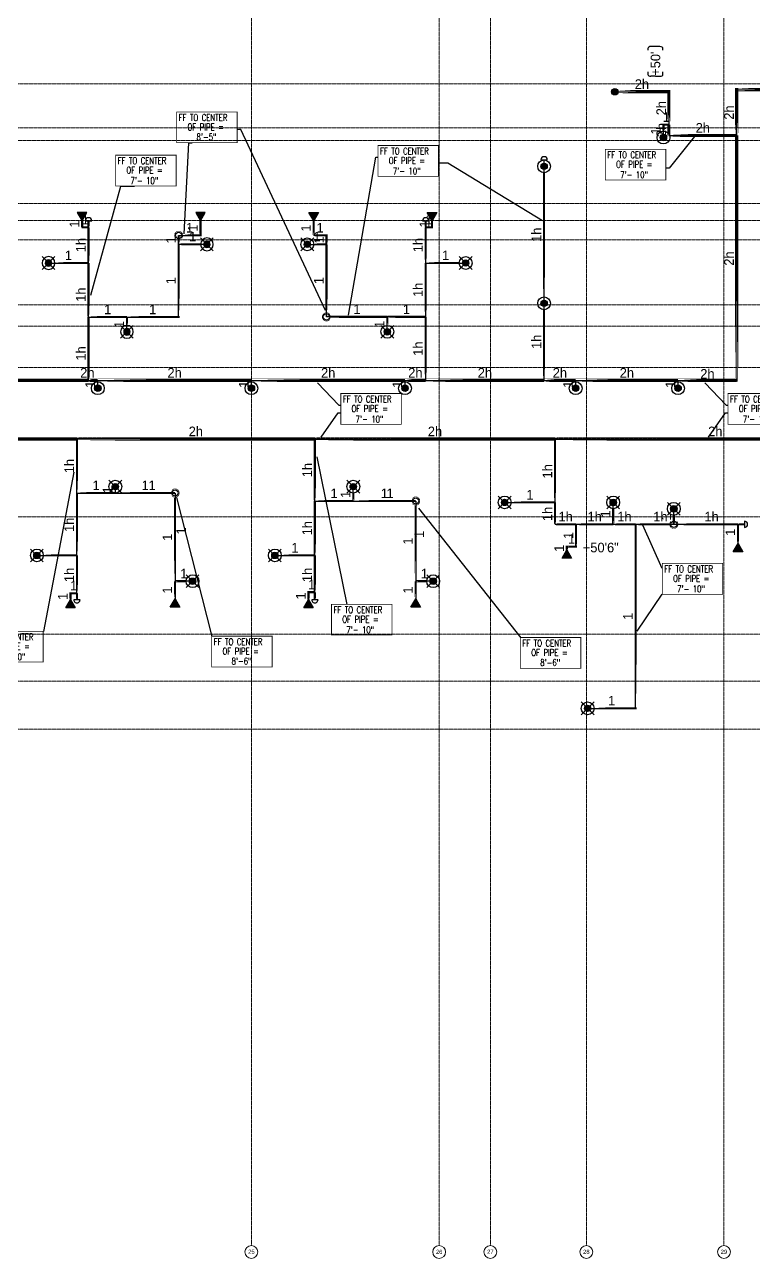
# Model space of a CAD drawing. Header units: inches. Extents: x -4862 to 241, y -496 to 4477.
# Drawn here: x -1001 to -317, y -496 to 661 of the extents above; entities that cross this region are included whole.
import ezdxf
from ezdxf.enums import TextEntityAlignment as Align

# ---------------------------------------------------------------- set-up
doc = ezdxf.new("R2010")
doc.units = ezdxf.units.IN
doc.header["$MEASUREMENT"] = 0
doc.linetypes.add('Grid Line', pattern=[0.875, 0.5, -0.125, 0.125, -0.125])
for name, color, linetype in [('Coordination', 1, 'Continuous'), ('headdn', 7, 'Continuous'), ('HEIGHT', 7, 'Continuous'), ('PIPEBL', 4, 'Continuous'), ('pipemn', 6, 'Continuous'), ('PIPESPC', 7, 'Continuous'), ('spk-cap', 7, 'Continuous'), ('spk-pipedrop', 7, 'Continuous'), ('spk-piperise', 7, 'Continuous'), ('TIDYPIPE', 7, 'Continuous')]:
    doc.layers.add(name, color=color, linetype=linetype)
doc.layers.add('S-GRID', color=1, linetype='Continuous', lineweight=9)
doc.layers.add('S-GRID-IDEN', color=1, linetype='Continuous', lineweight=13)
doc.styles.add('Arial', font='arial.ttf', dxfattribs={"height": 3.934132})
doc.styles.add('PDA1', font='ROMAND', dxfattribs={"width": 0.755})
doc.styles.add('PIPE', font='PIPE.SHX')
doc.dimstyles.get("Standard").update_dxf_attribs({"dimtxt": 0.18, "dimasz": 0.18, "dimexe": 0.18, "dimexo": 0.0625, "dimgap": 0.09, "dimtad": 0, "dimtih": 1, "dimtoh": 1, "dimdec": 4, "dimzin": 0, "dimdsep": 46, "dimtxsty": 'Standard', "dimcen": 0.09, "dimadec": 0, "dimazin": 0, "dimtfac": 1, "dimtdec": 4, "dimtofl": 0, "dimtmove": 0, "dimatfit": 3, "dimfxl": 1, "dimtolj": 1, "dimtzin": 0, "dimarcsym": 0})

# ---------------------------------------------------------------- blocks, each defined once
blk = doc.blocks.new('Grid - 3_16_-139788-MAIN LEVEL')
at = {"layer": 'S-GRID-IDEN'}
blk.add_circle((0, 0), 0.188, dxfattribs=at)
blk = doc.blocks.new('side2')
for p, q in [((0, 0), (7.8, 4.5)), ((7.8, -4.5), (0, 0)), ((7.8, 4.5), (7.8, -4.5))]:
    blk.add_line(p, q)
blk.add_solid([(7.8, -4.5), (0, 0), (7.8, 4.5)])
blk = doc.blocks.new('dpend2')
for p, q in [((-6, -6), (6, 6)), ((6, -6), (-6, 6))]:
    blk.add_line(p, q)
for radius in [6, 3]:
    blk.add_circle((0, 0), radius)
for points in [[(0, 0), (-3, 0), (-2.1, 2.1)], [(0, 0), (-3, 0), (-2.1, -2.1)], [(0, 0), (0, 3), (-2.1, 2.1)], [(0, 0), (0, -3), (-2.1, -2.1)], [(0, 0), (0, 3), (2.1, 2.1)], [(0, 0), (3, 0), (2.1, 2.1)], [(0, 0), (3, 0), (2.1, -2.1)], [(0, 0), (0, -3), (2.1, -2.1)]]:
    blk.add_solid(points)
blk = doc.blocks.new('dpend1')
for radius in [6, 3]:
    blk.add_circle((0, 0), radius)
for points in [[(0, 3), (-2.5, -1.6), (-2.6, 1.4)], [(0, 3), (-2.5, -1.6), (2.5, -1.6)], [(2.5, -1.6), (0, 3), (2.6, 1.5)], [(2.5, -1.6), (-2.5, -1.6), (0, -3)]]:
    blk.add_solid(points)
blk = doc.blocks.new('rise')
blk.add_circle((0, 0), 3)
blk = doc.blocks.new('drop')
blk.add_circle((0, 0), 3)
for points in [[(0, 3), (-2.5, -1.6), (-2.6, 1.4)], [(0, 3), (-2.5, -1.6), (2.5, -1.6)], [(2.5, -1.6), (0, 3), (2.6, 1.5)], [(2.5, -1.6), (-2.5, -1.6), (0, -3)]]:
    blk.add_solid(points)
blk = doc.blocks.new('PIPESPC')
at = {"layer": 'PIPESPC', "style": 'PIPE', "width": 0.9}
blk.add_attdef('SIZE', text='', height=9, dxfattribs=at).set_placement((0, 4), align=Align.CENTER)
at = {"layer": 'PIPESPC', "style": 'PIPE', "flags": 1}
blk.add_attdef('SCHED', (25.3, 3.9), '', height=9, dxfattribs=at)
blk = doc.blocks.new('CAP')
blk.add_line((0, 3), (0, -3))
blk.add_arc((0, 0), 3, 270, 90)
blk = doc.blocks.new('HEIGHTZ')
at = {"layer": 'HEIGHT'}
blk.add_attdef('HEIGHT', (7.8, 2), '', height=9, dxfattribs=at)
blk = doc.blocks.new('HITEBOX')
at = {"layer": 'HEIGHT', "const_width": 0.2}
for points in [[(6.5, 7.6), (2.1, 7.6, 0.423952), (-0.8, 4.6, -0.016569), (-0.8, 0), (-0.8, -4.6, 0.404541), (2.1, -7.6), (6.5, -7.6)], [(41.8, -7.6), (44.9, -7.6, 0.404851), (48, -4.6), (48, 4.6, 0.423639), (44.9, 7.6), (41.8, 7.6)]]:
    blk.add_lwpolyline(points, format="xyb", dxfattribs=at)
blk = doc.blocks.new('vvvvbbbbbbbb')
at = {"layer": 'Coordination', "const_width": 0.75}
blk.add_lwpolyline([(2834.9, 1670), (2834.9, 1641.1), (2891.6, 1641.1), (2891.6, 1670), (2834.9, 1670)], dxfattribs=at)
at = {"layer": 'Coordination', "style": 'PDA1', "width": 0.755}
for s, p in [('FF TO CENTER', (2836.8, 1661.6)), ('OF PIPE = ', (2845, 1652.7)), ('7\'- 10"', (2848.8, 1642.9))]:
    blk.add_text(s, height=6.3, dxfattribs=at).set_placement(p)
blk = doc.blocks.new('TIDYRUN')
at = {"const_width": 0.5}
blk.add_lwpolyline([(-2.8, 2.8, -2.414214), (-2.8, -2.8, -1.737895)], format="xyb", dxfattribs=at)

msp = doc.modelspace()

# ---------------------------------------------------------------- linework, layer by layer
at = {"layer": 'Coordination', "color": 1, "const_width": 0.75}
for points in [[(-858.1, 578.8), (-858.1, 549.9), (-801.4, 549.9), (-801.4, 578.8), (-858.1, 578.8)], [(-825.2, 87.2), (-825.2, 58.3), (-768.5, 58.3), (-768.5, 87.2), (-825.2, 87.2)], [(-535.8, 85.9), (-535.8, 57), (-479.1, 57), (-479.1, 85.9), (-535.8, 85.9)]]:
    msp.add_lwpolyline(points, dxfattribs=at)
at = {"layer": 'HEIGHT', "color": 1}
msp.add_lwpolyline([(-409.2, 597.7, 0, 2, 0), (-409.2, 602.7, 0, 0, 0), (-409.2, 612.7, 0, 0, 0)], format="xyseb", dxfattribs=at)
at = {"layer": 'PIPEBL', "color": 1}
for p, q in [((-401.7, 554.8), (-401.7, 566.8)), ((-401.7, 566.8), (-396.6, 566.8)), ((-513.6, 527.8), (-513.6, 533.8)), ((-513.6, 399.3), (-513.6, 527.8)), ((-946.7, 470.6), (-946.7, 476.6)), ((-940.7, 470.6), (-940.7, 476.6)), ((-835.7, 476.6), (-835.7, 463)), ((-729.6, 476.6), (-729.6, 463)), ((-624.6, 470.6), (-624.6, 476.6)), ((-618.6, 470.6), (-618.6, 476.6)), ((-946.7, 470.6), (-940.7, 470.6)), ((-940.7, 437.1), (-940.7, 470.6)), ((-856.2, 454.6), (-856.2, 463)), ((-856.2, 463), (-835.7, 463)), ((-717.6, 463), (-729.6, 463)), ((-717.6, 454.6), (-717.6, 463)), ((-624.6, 437.1), (-624.6, 470.6)), ((-624.6, 470.6), (-618.6, 470.6)), ((-856.2, 386.4), (-856.2, 454.6)), ((-829.7, 454.6), (-856.2, 454.6)), ((-735.6, 454.6), (-717.6, 454.6)), ((-717.6, 386.6), (-717.6, 454.6)), ((-978.2, 437.1), (-940.7, 437.1)), ((-940.7, 377.6), (-940.7, 437.1)), ((-624.6, 437.1), (-587.1, 437.1)), ((-624.6, 386.6), (-624.6, 437.1)), ((-513.6, 327), (-513.6, 399.3)), ((-940.7, 386.4), (-904.7, 386.4)), ((-904.7, 386.4), (-856.2, 386.4)), ((-904.7, 372.6), (-904.7, 386.4)), ((-660.6, 386.6), (-717.6, 386.6)), ((-624.6, 386.6), (-660.6, 386.6)), ((-660.6, 372.6), (-660.6, 386.6)), ((-624.6, 327), (-624.6, 386.6)), ((-940.7, 327), (-940.7, 377.6)), ((-932, 319.7), (-932, 327)), ((-788, 319.7), (-788, 327)), ((-644, 319.7), (-644, 327)), ((-484, 319.7), (-484, 327)), ((-388, 319.7), (-388, 327)), ((-951.6, 221.4), (-951.6, 272)), ((-728.5, 213.9), (-728.5, 272)), ((-503.3, 212.6), (-503.3, 272)), ((-951.6, 162.9), (-951.6, 221.4)), ((-951.6, 221.4), (-915.6, 221.4)), ((-915.6, 227.4), (-915.6, 221.4)), ((-915.6, 221.4), (-859.6, 221.4)), ((-859.6, 221.4), (-859.6, 138.7)), ((-692.5, 213.9), (-692.5, 227.4)), ((-728.5, 162.9), (-728.5, 213.9)), ((-728.5, 213.9), (-692.5, 213.9)), ((-692.5, 213.9), (-634, 213.9)), ((-634, 213.9), (-634, 138.7)), ((-550.6, 212.6), (-503.3, 212.6)), ((-503.3, 192.1), (-503.3, 212.6)), ((-448.8, 192.1), (-448.8, 212.6)), ((-392, 192.1), (-392, 206.6)), ((-503.3, 192.1), (-483.6, 192.1)), ((-483.6, 171.1), (-483.6, 192.1)), ((-483.6, 192.1), (-448.8, 192.1)), ((-448.8, 192.1), (-427.8, 192.1)), ((-427.8, 192.1), (-392, 192.1)), ((-427.8, 19.5), (-427.8, 192.1)), ((-392, 192.1), (-331.8, 192.1)), ((-331.8, 174.1), (-331.8, 192.1)), ((-331.8, 192.1), (-325.8, 192.1)), ((-989.1, 162.9), (-951.6, 162.9)), ((-951.6, 127.4), (-951.6, 162.9)), ((-766, 162.9), (-728.5, 162.9)), ((-728.5, 128.4), (-728.5, 162.9)), ((-492.3, 168.1), (-492.3, 171.1)), ((-492.3, 171.1), (-483.6, 171.1)), ((-957.6, 127.4), (-951.6, 127.4)), ((-957.6, 127.4), (-957.6, 121.4)), ((-951.6, 127.4), (-951.6, 121.4)), ((-859.6, 138.7), (-859.6, 122.3)), ((-843.2, 138.7), (-859.6, 138.7)), ((-734.5, 128.4), (-728.5, 128.4)), ((-734.5, 121.4), (-734.5, 128.4)), ((-728.5, 121.4), (-728.5, 128.4)), ((-634, 138.7), (-634, 122.3)), ((-617.6, 138.7), (-634, 138.7)), ((-472.8, 19.5), (-427.8, 19.5))]:
    msp.add_line(p, q, dxfattribs=at)
at = {"layer": 'pipemn', "color": 1}
for p, q in [((-447.3, 597.7), (-396.6, 597.7)), ((-396.6, 597.7), (-396.6, 566.8)), ((-333, 599.6), (-279, 599.6)), ((-333, 556.7), (-333, 599.6)), ((-396.6, 566.8), (-396.6, 556.7)), ((-396.6, 556.7), (-333, 556.7)), ((-333, 556.7), (-333, 326)), ((-1072.6, 327), (-940.7, 327)), ((-940.7, 327), (-932, 327)), ((-932, 327), (-788, 327)), ((-788, 327), (-644, 327)), ((-644, 327), (-624.6, 327)), ((-624.6, 327), (-513.6, 327)), ((-513.6, 327), (-484, 327)), ((-484, 327), (-388, 327)), ((-388, 327), (-333, 327)), ((-951.6, 272), (-1072.6, 272)), ((-728.5, 272), (-951.6, 272)), ((-728.5, 272), (-503.3, 272)), ((-503.3, 272), (-203, 272))]:
    msp.add_line(p, q, dxfattribs=at)
at = {"layer": 'S-GRID', "linetype": 'Grid Line'}
for p, q in [((-3666.4, 605), (228, 605)), ((-3666.4, 564), (228, 564)), ((228, 552), (-3666.4, 552)), ((-3666.4, 493), (228, 493)), ((-3666.4, 477), (228, 477)), ((-3666.4, 459), (228, 459)), ((-3666.4, 398), (228, 398)), ((-3666.4, 378), (228, 378)), ((-3666.4, 339), (226, 339)), ((228, 273), (-3666.4, 273)), ((228, 199), (-3666.4, 199)), ((228, 89), (-3666.4, 89)), ((-3666.4, 45), (228, 45)), ((-3666.4, 0), (228, 0))]:
    msp.add_line(p, q, dxfattribs=at)
at = {"layer": 'TIDYPIPE', "color": 1}
for points, const_width in [([(-333, 556.7), (-333, 601.1)], 3), ([(-442.8, 597.7), (-395.1, 597.7)], 3), ([(-396.6, 566.8), (-396.6, 599.2)], 3), ([(-334.5, 599.6), (-277.5, 599.6)], 3), ([(-402.7, 566.8), (-396.6, 566.8)], 2), ([(-401.7, 560.8), (-401.7, 567.8)], 2), ([(-396.6, 555.2), (-396.6, 566.8)], 3), ([(-398.1, 556.7), (-333, 556.7)], 3), ([(-333, 327), (-333, 556.7)], 3), ([(-513.6, 405.3), (-513.6, 521.8)], 2), ([(-946.7, 469.6), (-946.7, 476.6)], 2), ([(-940.7, 470.6), (-940.7, 476.6)], 2), ([(-835.7, 462), (-835.7, 476.6)], 2), ([(-729.6, 462), (-729.6, 476.6)], 2), ([(-624.6, 470.6), (-624.6, 476.6)], 2), ([(-618.6, 469.6), (-618.6, 476.6)], 2), ([(-947.7, 470.6), (-940.7, 470.6)], 2), ([(-940.7, 437.1), (-940.7, 470.6)], 2), ([(-856.2, 454.6), (-856.2, 463)], 2), ([(-851.7, 463), (-834.7, 463)], 2), ([(-730.6, 463), (-716.6, 463)], 2), ([(-717.6, 454.6), (-717.6, 464)], 2), ([(-624.6, 437.1), (-624.6, 470.6)], 2), ([(-624.6, 470.6), (-617.6, 470.6)], 2), ([(-856.2, 385.4), (-856.2, 454.6)], 2), ([(-856.2, 454.6), (-835.7, 454.6)], 2), ([(-729.6, 454.6), (-717.6, 454.6)], 2), ([(-717.6, 391.1), (-717.6, 454.6)], 2), ([(-972.2, 437.1), (-940.7, 437.1)], 2), ([(-940.7, 386.4), (-940.7, 437.1)], 2), ([(-624.6, 386.6), (-624.6, 437.1)], 2), ([(-624.6, 437.1), (-593.1, 437.1)], 2), ([(-513.6, 327), (-513.6, 393.3)], 2), ([(-940.7, 327), (-940.7, 386.4)], 2), ([(-940.7, 386.4), (-904.7, 386.4)], 2), ([(-904.7, 378.6), (-904.7, 386.4)], 2), ([(-904.7, 386.4), (-855.2, 386.4)], 2), ([(-717.6, 386.6), (-660.6, 386.6)], 2), ([(-660.6, 378.6), (-660.6, 386.6)], 2), ([(-660.6, 386.6), (-624.6, 386.6)], 2), ([(-624.6, 327), (-624.6, 386.6)], 2), ([(-1072.6, 327), (-940.7, 327)], 3), ([(-940.7, 327), (-932, 327)], 3), ([(-932, 327), (-788, 327)], 3), ([(-788, 327), (-644, 327)], 3), ([(-644, 327), (-624.6, 327)], 3), ([(-624.6, 327), (-513.6, 327)], 3), ([(-513.6, 327), (-484, 327)], 3), ([(-484, 327), (-388, 327)], 3), ([(-388, 327), (-333, 327)], 3), ([(-1072.6, 272), (-951.6, 272)], 3), ([(-951.6, 272), (-728.5, 272)], 3), ([(-951.6, 221.4), (-951.6, 272)], 2), ([(-728.5, 272), (-503.3, 272)], 3), ([(-728.5, 213.9), (-728.5, 272)], 2), ([(-503.3, 272), (-203, 272)], 3), ([(-503.3, 212.6), (-503.3, 272)], 2), ([(-951.6, 162.9), (-951.6, 221.4)], 2), ([(-951.6, 221.4), (-915.6, 221.4)], 2), ([(-915.6, 221.4), (-859.6, 221.4)], 2), ([(-692.5, 213.9), (-692.5, 221.4)], 2), ([(-859.6, 138.7), (-859.6, 216.9)], 2), ([(-728.5, 162.9), (-728.5, 213.9)], 2), ([(-728.5, 213.9), (-692.5, 213.9)], 2), ([(-692.5, 213.9), (-634, 213.9)], 2), ([(-634, 138.7), (-634, 209.4)], 2), ([(-544.6, 212.6), (-503.3, 212.6)], 2), ([(-503.3, 191.1), (-503.3, 212.6)], 2), ([(-448.8, 192.1), (-448.8, 206.6)], 2), ([(-392, 192.1), (-392, 200.6)], 2), ([(-504.3, 192.1), (-483.6, 192.1)], 2), ([(-483.6, 170.1), (-483.6, 192.1)], 2), ([(-483.6, 192.1), (-448.8, 192.1)], 2), ([(-448.8, 192.1), (-427.8, 192.1)], 2), ([(-427.8, 18.5), (-427.8, 192.1)], 2), ([(-427.8, 192.1), (-396.5, 192.1)], 2), ([(-387.5, 192.1), (-331.8, 192.1)], 2), ([(-331.8, 174.1), (-331.8, 192.1)], 2), ([(-331.8, 192.1), (-325.8, 192.1)], 2), ([(-983.1, 162.9), (-951.6, 162.9)], 2), ([(-951.6, 127.4), (-951.6, 162.9)], 2), ([(-760, 162.9), (-728.5, 162.9)], 2), ([(-728.5, 128.4), (-728.5, 162.9)], 2), ([(-493.3, 171.1), (-482.6, 171.1)], 2), ([(-492.3, 168.1), (-492.3, 172.1)], 2), ([(-859.6, 138.7), (-849.2, 138.7)], 2), ([(-859.6, 122.3), (-859.6, 138.7)], 2), ([(-634, 138.7), (-623.6, 138.7)], 2), ([(-634, 122.3), (-634, 138.7)], 2), ([(-958.6, 127.4), (-951.6, 127.4)], 2), ([(-957.6, 121.4), (-957.6, 128.4)], 2), ([(-951.6, 121.4), (-951.6, 127.4)], 2), ([(-735.5, 128.4), (-728.5, 128.4)], 2), ([(-734.5, 121.4), (-734.5, 129.4)], 2), ([(-728.5, 121.4), (-728.5, 128.4)], 2), ([(-466.8, 19.5), (-426.8, 19.5)], 2)]:
    msp.add_lwpolyline(points, close=True, dxfattribs=dict(at, const_width=const_width))

# ---------------------------------------------------------------- block references
at = {"layer": 'headdn', "color": 1}
for name, p in [('dpend1', (-401.7, 554.8)), ('dpend1', (-513.6, 527.8)), ('dpend2', (-735.6, 454.6)), ('dpend2', (-587.1, 437.1)), ('dpend1', (-513.6, 399.3)), ('dpend2', (-660.6, 372.6)), ('dpend1', (-932, 319.7)), ('dpend1', (-788, 319.7)), ('dpend1', (-644, 319.7)), ('dpend1', (-484, 319.7)), ('dpend1', (-388, 319.7)), ('dpend2', (-550.6, 212.6)), ('dpend2', (-448.8, 212.6)), ('dpend2', (-392, 206.6)), ('dpend2', (-472.8, 19.5))]:
    msp.add_blockref(name, p, dxfattribs=at)
at = {"layer": 'headdn', "color": 1, "extrusion": (0, 0, -1), "zscale": -1, "rotation": 90}
for p in [(946.7, 476.6), (835.7, 476.6)]:
    msp.add_blockref('side2', p, dxfattribs=at)
at = {"layer": 'headdn', "color": 1}
for name, p, rotation in [('side2', (-729.6, 476.6), 90), ('side2', (-618.6, 476.6), 90), ('dpend2', (-915.6, 227.4), 180), ('dpend2', (-692.5, 227.4), 180), ('side2', (-331.8, 174.1), 270), ('dpend2', (-989.1, 162.9), 180), ('dpend2', (-766, 162.9), 180), ('side2', (-492.3, 168.1), 270), ('dpend2', (-843.2, 138.7), 180), ('dpend2', (-617.6, 138.7), 180), ('side2', (-957.6, 121.4), 270), ('side2', (-859.6, 122.3), 270), ('side2', (-734.5, 121.4), 270), ('side2', (-634, 122.3), 270)]:
    msp.add_blockref(name, p, dxfattribs=dict(at, rotation=rotation))
at = {"layer": 'headdn', "color": 1, "extrusion": (0, 0, -1), "zscale": -1}
for p in [(829.7, 454.6), (978.2, 437.1), (904.7, 372.6)]:
    msp.add_blockref('dpend2', p, dxfattribs=at)
at = {"layer": 'HEIGHT', "color": 1, "xscale": 0.5714880996295681, "yscale": 0.924036845576463, "rotation": 90}
msp.add_blockref('HITEBOX', (-409.2, 612.7), dxfattribs=at)
at = {"layer": 'HEIGHT', "color": 1}
ref = msp.add_blockref('HEIGHTZ', (-409.2, 597.7), dxfattribs=dict(at, xscale=0.7247182700993676, zscale=0.7247182700993676, rotation=90))
ref.add_attrib('HEIGHT', "+50'", dxfattribs={"height": 9, "rotation": 90, "style": 'PIPE'}).set_placement((-409.2, 612.7), align=Align.MIDDLE_LEFT)
ref = msp.add_blockref('HEIGHTZ', (-492.3, 170.3), dxfattribs=dict(at, xscale=1.087077405149051, zscale=1.087077405149051))
ref.add_attrib('HEIGHT', '+50\'6"', dxfattribs={"height": 9, "style": 'PIPE'}).set_placement((-477.3, 170.3), align=Align.MIDDLE_LEFT)
at = {"layer": 'PIPESPC', "color": 1}
ref = msp.add_blockref('PIPESPC', (-421.9, 597.7), dxfattribs=at)
ref.add_attrib('SIZE', '2h', dxfattribs={"color": 0, "height": 9, "style": 'PIPE'}).set_placement((-421.9, 597.7), align=Align.BOTTOM_CENTER)
ref = msp.add_blockref('PIPESPC', (-396.6, 582.3), dxfattribs=dict(at, rotation=90))
ref.add_attrib('SIZE', '2h', dxfattribs={"color": 0, "height": 9, "rotation": 90, "style": 'PIPE'}).set_placement((-396.6, 582.3), align=Align.BOTTOM_CENTER)
ref = msp.add_blockref('PIPESPC', (-399.1, 566.8), dxfattribs=at)
ref.add_attrib('SIZE', '1', dxfattribs={"color": 0, "height": 9, "style": 'PIPE'}).set_placement((-399.1, 566.8), align=Align.BOTTOM_CENTER)
ref = msp.add_blockref('PIPESPC', (-333, 578.2), dxfattribs=dict(at, rotation=90))
ref.add_attrib('SIZE', '2h', dxfattribs={"color": 0, "height": 9, "rotation": 90, "style": 'PIPE'}).set_placement((-333, 578.2), align=Align.BOTTOM_CENTER)
ref = msp.add_blockref('PIPESPC', (-396.6, 561.8), dxfattribs=dict(at, rotation=90))
ref.add_attrib('SIZE', '2h', dxfattribs={"color": 0, "height": 9, "rotation": 90, "style": 'PIPE'}).set_placement((-396.6, 561.8), align=Align.BOTTOM_CENTER)
ref = msp.add_blockref('PIPESPC', (-364.8, 556.7), dxfattribs=at)
ref.add_attrib('SIZE', '2h', dxfattribs={"color": 0, "height": 9, "style": 'PIPE'}).set_placement((-364.8, 556.7), align=Align.BOTTOM_CENTER)
ref = msp.add_blockref('PIPESPC', (-401.7, 560.8), dxfattribs=dict(at, rotation=90))
ref.add_attrib('SIZE', '1', dxfattribs={"color": 0, "height": 9, "rotation": 90, "style": 'PIPE'}).set_placement((-401.7, 560.8), align=Align.BOTTOM_CENTER)
for p in [(-3504.2, -1122.7), (-3291.1, -1126.2), (-3750.2, -1131.7), (-3539.1, -1355.3), (-3176, -1355.3), (-3237.7, -1514.6), (-3547.8, -1552.9), (-3874.8, -1578.2)]:
    msp.add_blockref('vvvvbbbbbbbb', p, dxfattribs=at)
ref = msp.add_blockref('PIPESPC', (-946.7, 473.6), dxfattribs=dict(at, rotation=90))
ref.add_attrib('SIZE', '1', dxfattribs={"color": 0, "height": 9, "rotation": 90, "style": 'PIPE'}).set_placement((-946.7, 473.6), align=Align.BOTTOM_CENTER)
ref = msp.add_blockref('PIPESPC', (-943.7, 470.6), dxfattribs=at)
ref.add_attrib('SIZE', '1', dxfattribs={"color": 0, "height": 9, "style": 'PIPE'}).set_placement((-943.7, 470.6), align=Align.BOTTOM_CENTER)
ref = msp.add_blockref('PIPESPC', (-846, 463), dxfattribs=at)
ref.add_attrib('SIZE', '1', dxfattribs={"color": 0, "height": 9, "style": 'PIPE'}).set_placement((-846, 463), align=Align.BOTTOM_CENTER)
ref = msp.add_blockref('PIPESPC', (-723.6, 463), dxfattribs=at)
ref.add_attrib('SIZE', '1', dxfattribs={"color": 0, "height": 9, "style": 'PIPE'}).set_placement((-723.6, 463), align=Align.BOTTOM_CENTER)
ref = msp.add_blockref('PIPESPC', (-618.6, 473.6), dxfattribs=dict(at, rotation=90))
ref.add_attrib('SIZE', '1', dxfattribs={"color": 0, "height": 9, "rotation": 90, "style": 'PIPE'}).set_placement((-618.6, 473.6), align=Align.BOTTOM_CENTER)
ref = msp.add_blockref('PIPESPC', (-621.6, 470.6), dxfattribs=at)
ref.add_attrib('SIZE', '1', dxfattribs={"color": 0, "height": 9, "style": 'PIPE'}).set_placement((-621.6, 470.6), align=Align.BOTTOM_CENTER)
ref = msp.add_blockref('PIPESPC', (-835.7, 469.8), dxfattribs=dict(at, rotation=90))
ref.add_attrib('SIZE', '1', dxfattribs={"color": 0, "height": 9, "rotation": 90, "style": 'PIPE'}).set_placement((-835.7, 469.8), align=Align.BOTTOM_CENTER)
ref = msp.add_blockref('PIPESPC', (-843, 454.6), dxfattribs=at)
ref.add_attrib('SIZE', '1', dxfattribs={"color": 0, "height": 9, "style": 'PIPE'}).set_placement((-843, 454.6), align=Align.BOTTOM_CENTER)
ref = msp.add_blockref('PIPESPC', (-729.6, 469.8), dxfattribs=dict(at, rotation=90))
ref.add_attrib('SIZE', '1', dxfattribs={"color": 0, "height": 9, "rotation": 90, "style": 'PIPE'}).set_placement((-729.6, 469.8), align=Align.BOTTOM_CENTER)
ref = msp.add_blockref('PIPESPC', (-726.6, 454.6), dxfattribs=at)
ref.add_attrib('SIZE', '1', dxfattribs={"color": 0, "height": 9, "style": 'PIPE'}).set_placement((-726.6, 454.6), align=Align.BOTTOM_CENTER)
ref = msp.add_blockref('PIPESPC', (-513.6, 463.6), dxfattribs=dict(at, rotation=90))
ref.add_attrib('SIZE', '1h', dxfattribs={"color": 0, "height": 9, "rotation": 90, "style": 'PIPE'}).set_placement((-513.6, 463.6), align=Align.BOTTOM_CENTER)
ref = msp.add_blockref('PIPESPC', (-940.7, 453.9), dxfattribs=dict(at, rotation=90))
ref.add_attrib('SIZE', '1h', dxfattribs={"color": 0, "height": 9, "rotation": 90, "style": 'PIPE'}).set_placement((-940.7, 453.9), align=Align.BOTTOM_CENTER)
ref = msp.add_blockref('PIPESPC', (-856.2, 458.8), dxfattribs=dict(at, rotation=90))
ref.add_attrib('SIZE', '1', dxfattribs={"color": 0, "height": 9, "rotation": 90, "style": 'PIPE'}).set_placement((-856.2, 458.8), align=Align.BOTTOM_CENTER)
ref = msp.add_blockref('PIPESPC', (-717.6, 458.8), dxfattribs=dict(at, rotation=89.99999999998755))
ref.add_attrib('SIZE', '1', dxfattribs={"color": 0, "height": 9, "rotation": 90, "style": 'PIPE'}).set_placement((-717.6, 458.8), align=Align.BOTTOM_CENTER)
ref = msp.add_blockref('PIPESPC', (-624.6, 453.9), dxfattribs=dict(at, rotation=90))
ref.add_attrib('SIZE', '1h', dxfattribs={"color": 0, "height": 9, "rotation": 90, "style": 'PIPE'}).set_placement((-624.6, 453.9), align=Align.BOTTOM_CENTER)
ref = msp.add_blockref('PIPESPC', (-959.5, 437.1), dxfattribs=at)
ref.add_attrib('SIZE', '1', dxfattribs={"color": 0, "height": 9, "style": 'PIPE'}).set_placement((-959.5, 437.1), align=Align.BOTTOM_CENTER)
ref = msp.add_blockref('PIPESPC', (-605.9, 437.1), dxfattribs=at)
ref.add_attrib('SIZE', '1', dxfattribs={"color": 0, "height": 9, "style": 'PIPE'}).set_placement((-605.9, 437.1), align=Align.BOTTOM_CENTER)
ref = msp.add_blockref('PIPESPC', (-333, 441.3), dxfattribs=dict(at, rotation=90))
ref.add_attrib('SIZE', '2h', dxfattribs={"color": 0, "height": 9, "rotation": 90, "style": 'PIPE'}).set_placement((-333, 441.3), align=Align.BOTTOM_CENTER)
ref = msp.add_blockref('PIPESPC', (-856.2, 420.5), dxfattribs=dict(at, rotation=89.99999999999847))
ref.add_attrib('SIZE', '1', dxfattribs={"color": 0, "height": 9, "rotation": 90, "style": 'PIPE'}).set_placement((-856.2, 420.5), align=Align.BOTTOM_CENTER)
ref = msp.add_blockref('PIPESPC', (-717.6, 420.6), dxfattribs=dict(at, rotation=90.00000000000304))
ref.add_attrib('SIZE', '1', dxfattribs={"color": 0, "height": 9, "rotation": 90, "style": 'PIPE'}).set_placement((-717.6, 420.6), align=Align.BOTTOM_CENTER)
ref = msp.add_blockref('PIPESPC', (-624.6, 411.9), dxfattribs=dict(at, rotation=90))
ref.add_attrib('SIZE', '1h', dxfattribs={"color": 0, "height": 9, "rotation": 90, "style": 'PIPE'}).set_placement((-624.6, 411.9), align=Align.BOTTOM_CENTER)
ref = msp.add_blockref('PIPESPC', (-940.7, 407.4), dxfattribs=dict(at, rotation=89.99999999999821))
ref.add_attrib('SIZE', '1h', dxfattribs={"color": 0, "height": 9, "rotation": 90, "style": 'PIPE'}).set_placement((-940.7, 407.4), align=Align.BOTTOM_CENTER)
ref = msp.add_blockref('PIPESPC', (-922.7, 386.4), dxfattribs=at)
ref.add_attrib('SIZE', '1', dxfattribs={"color": 0, "height": 9, "style": 'PIPE'}).set_placement((-922.7, 386.4), align=Align.BOTTOM_CENTER)
ref = msp.add_blockref('PIPESPC', (-880.5, 386.4), dxfattribs=at)
ref.add_attrib('SIZE', '1', dxfattribs={"color": 0, "height": 9, "style": 'PIPE'}).set_placement((-880.5, 386.4), align=Align.BOTTOM_CENTER)
ref = msp.add_blockref('PIPESPC', (-689.1, 386.6), dxfattribs=at)
ref.add_attrib('SIZE', '1', dxfattribs={"color": 0, "height": 9, "style": 'PIPE'}).set_placement((-689.1, 386.6), align=Align.BOTTOM_CENTER)
ref = msp.add_blockref('PIPESPC', (-642.6, 386.6), dxfattribs=at)
ref.add_attrib('SIZE', '1', dxfattribs={"color": 0, "height": 9, "style": 'PIPE'}).set_placement((-642.6, 386.6), align=Align.BOTTOM_CENTER)
ref = msp.add_blockref('PIPESPC', (-904.7, 379.5), dxfattribs=dict(at, rotation=90))
ref.add_attrib('SIZE', '1', dxfattribs={"color": 0, "height": 9, "rotation": 90, "style": 'PIPE'}).set_placement((-904.7, 379.5), align=Align.BOTTOM_CENTER)
ref = msp.add_blockref('PIPESPC', (-660.6, 379.6), dxfattribs=dict(at, rotation=90))
ref.add_attrib('SIZE', '1', dxfattribs={"color": 0, "height": 9, "rotation": 90, "style": 'PIPE'}).set_placement((-660.6, 379.6), align=Align.BOTTOM_CENTER)
ref = msp.add_blockref('PIPESPC', (-624.6, 356.8), dxfattribs=dict(at, rotation=90))
ref.add_attrib('SIZE', '1h', dxfattribs={"color": 0, "height": 9, "rotation": 90, "style": 'PIPE'}).set_placement((-624.6, 356.8), align=Align.BOTTOM_CENTER)
ref = msp.add_blockref('PIPESPC', (-513.6, 363.2), dxfattribs=dict(at, rotation=90))
ref.add_attrib('SIZE', '1h', dxfattribs={"color": 0, "height": 9, "rotation": 90, "style": 'PIPE'}).set_placement((-513.6, 363.2), align=Align.BOTTOM_CENTER)
ref = msp.add_blockref('PIPESPC', (-940.7, 352.3), dxfattribs=dict(at, rotation=90.00000000000203))
ref.add_attrib('SIZE', '1h', dxfattribs={"color": 0, "height": 9, "rotation": 90, "style": 'PIPE'}).set_placement((-940.7, 352.3), align=Align.BOTTOM_CENTER)
ref = msp.add_blockref('PIPESPC', (-941.8, 327), dxfattribs=at)
ref.add_attrib('SIZE', '2h', dxfattribs={"color": 0, "height": 9, "style": 'PIPE'}).set_placement((-941.8, 327), align=Align.BOTTOM_CENTER)
ref = msp.add_blockref('PIPESPC', (-860, 327), dxfattribs=at)
ref.add_attrib('SIZE', '2h', dxfattribs={"color": 0, "height": 9, "style": 'PIPE'}).set_placement((-860, 327), align=Align.BOTTOM_CENTER)
ref = msp.add_blockref('PIPESPC', (-716, 327), dxfattribs=at)
ref.add_attrib('SIZE', '2h', dxfattribs={"color": 0, "height": 9, "style": 'PIPE'}).set_placement((-716, 327), align=Align.BOTTOM_CENTER)
ref = msp.add_blockref('PIPESPC', (-634.3, 327), dxfattribs=at)
ref.add_attrib('SIZE', '2h', dxfattribs={"color": 0, "height": 9, "style": 'PIPE'}).set_placement((-634.3, 327), align=Align.BOTTOM_CENTER)
ref = msp.add_blockref('PIPESPC', (-569.1, 327), dxfattribs=at)
ref.add_attrib('SIZE', '2h', dxfattribs={"color": 0, "height": 9, "style": 'PIPE'}).set_placement((-569.1, 327), align=Align.BOTTOM_CENTER)
ref = msp.add_blockref('PIPESPC', (-498.8, 327), dxfattribs=at)
ref.add_attrib('SIZE', '2h', dxfattribs={"color": 0, "height": 9, "style": 'PIPE'}).set_placement((-498.8, 327), align=Align.BOTTOM_CENTER)
ref = msp.add_blockref('PIPESPC', (-436, 327), dxfattribs=at)
ref.add_attrib('SIZE', '2h', dxfattribs={"color": 0, "height": 9, "style": 'PIPE'}).set_placement((-436, 327), align=Align.BOTTOM_CENTER)
ref = msp.add_blockref('PIPESPC', (-360.5, 326), dxfattribs=at)
ref.add_attrib('SIZE', '2h', dxfattribs={"color": 0, "height": 9, "style": 'PIPE'}).set_placement((-360.5, 326), align=Align.BOTTOM_CENTER)
ref = msp.add_blockref('PIPESPC', (-932, 323.4), dxfattribs=dict(at, rotation=90))
ref.add_attrib('SIZE', '1', dxfattribs={"color": 0, "height": 9, "rotation": 90, "style": 'PIPE'}).set_placement((-932, 323.4), align=Align.BOTTOM_CENTER)
ref = msp.add_blockref('PIPESPC', (-788, 323.4), dxfattribs=dict(at, rotation=89.99999999998334))
ref.add_attrib('SIZE', '1', dxfattribs={"color": 0, "height": 9, "rotation": 90, "style": 'PIPE'}).set_placement((-788, 323.4), align=Align.BOTTOM_CENTER)
ref = msp.add_blockref('PIPESPC', (-644, 323.4), dxfattribs=dict(at, rotation=90))
ref.add_attrib('SIZE', '1', dxfattribs={"color": 0, "height": 9, "rotation": 90, "style": 'PIPE'}).set_placement((-644, 323.4), align=Align.BOTTOM_CENTER)
ref = msp.add_blockref('PIPESPC', (-484, 323.4), dxfattribs=dict(at, rotation=90))
ref.add_attrib('SIZE', '1', dxfattribs={"color": 0, "height": 9, "rotation": 90, "style": 'PIPE'}).set_placement((-484, 323.4), align=Align.BOTTOM_CENTER)
ref = msp.add_blockref('PIPESPC', (-388, 323.4), dxfattribs=dict(at, rotation=90))
ref.add_attrib('SIZE', '1', dxfattribs={"color": 0, "height": 9, "rotation": 90, "style": 'PIPE'}).set_placement((-388, 323.4), align=Align.BOTTOM_CENTER)
ref = msp.add_blockref('PIPESPC', (-840.1, 272), dxfattribs=at)
ref.add_attrib('SIZE', '2h', dxfattribs={"color": 0, "height": 9, "style": 'PIPE'}).set_placement((-840.1, 272), align=Align.BOTTOM_CENTER)
ref = msp.add_blockref('PIPESPC', (-615.9, 272), dxfattribs=at)
ref.add_attrib('SIZE', '2h', dxfattribs={"color": 0, "height": 9, "style": 'PIPE'}).set_placement((-615.9, 272), align=Align.BOTTOM_CENTER)
ref = msp.add_blockref('PIPESPC', (-353.1, 272), dxfattribs=at)
ref.add_attrib('SIZE', '2h', dxfattribs={"color": 0, "height": 9, "style": 'PIPE'}).set_placement((-353.1, 272), align=Align.BOTTOM_CENTER)
ref = msp.add_blockref('PIPESPC', (-951.6, 246.7), dxfattribs=dict(at, rotation=90))
ref.add_attrib('SIZE', '1h', dxfattribs={"color": 0, "height": 9, "rotation": 90, "style": 'PIPE'}).set_placement((-951.6, 246.7), align=Align.BOTTOM_CENTER)
ref = msp.add_blockref('PIPESPC', (-728.5, 242.9), dxfattribs=dict(at, rotation=90))
ref.add_attrib('SIZE', '1h', dxfattribs={"color": 0, "height": 9, "rotation": 90, "style": 'PIPE'}).set_placement((-728.5, 242.9), align=Align.BOTTOM_CENTER)
ref = msp.add_blockref('PIPESPC', (-503.3, 241.8), dxfattribs=dict(at, rotation=90))
ref.add_attrib('SIZE', '1h', dxfattribs={"color": 0, "height": 9, "rotation": 90, "style": 'PIPE'}).set_placement((-503.3, 241.8), align=Align.BOTTOM_CENTER)
ref = msp.add_blockref('PIPESPC', (-933.6, 221.4), dxfattribs=at)
ref.add_attrib('SIZE', '1', dxfattribs={"color": 0, "height": 9, "style": 'PIPE'}).set_placement((-933.6, 221.4), align=Align.BOTTOM_CENTER)
ref = msp.add_blockref('PIPESPC', (-887.6, 221.4), dxfattribs=at)
ref.add_attrib('SIZE', '1', dxfattribs={"color": 0, "height": 9, "style": 'PIPE'}).set_placement((-887.6, 221.4), align=Align.BOTTOM_CENTER)
ref = msp.add_blockref('PIPESPC', (-881.1, 221.4), dxfattribs=at)
ref.add_attrib('SIZE', '1', dxfattribs={"color": 0, "height": 9, "style": 'PIPE'}).set_placement((-881.1, 221.4), align=Align.BOTTOM_CENTER)
ref = msp.add_blockref('PIPESPC', (-915.6, 224.4), dxfattribs=dict(at, rotation=90))
ref.add_attrib('SIZE', '1', dxfattribs={"color": 0, "height": 9, "rotation": 90, "style": 'PIPE'}).set_placement((-915.6, 224.4), align=Align.BOTTOM_CENTER)
ref = msp.add_blockref('PIPESPC', (-710.5, 213.9), dxfattribs=at)
ref.add_attrib('SIZE', '1', dxfattribs={"color": 0, "height": 9, "style": 'PIPE'}).set_placement((-710.5, 213.9), align=Align.BOTTOM_CENTER)
ref = msp.add_blockref('PIPESPC', (-692.5, 220.1), dxfattribs=dict(at, rotation=90))
ref.add_attrib('SIZE', '1', dxfattribs={"color": 0, "height": 9, "rotation": 90, "style": 'PIPE'}).set_placement((-692.5, 220.1), align=Align.BOTTOM_CENTER)
ref = msp.add_blockref('PIPESPC', (-663.3, 213.9), dxfattribs=at)
ref.add_attrib('SIZE', '1', dxfattribs={"color": 0, "height": 9, "style": 'PIPE'}).set_placement((-663.3, 213.9), align=Align.BOTTOM_CENTER)
ref = msp.add_blockref('PIPESPC', (-658, 213.9), dxfattribs=at)
ref.add_attrib('SIZE', '1', dxfattribs={"color": 0, "height": 9, "style": 'PIPE'}).set_placement((-658, 213.9), align=Align.BOTTOM_CENTER)
ref = msp.add_blockref('PIPESPC', (-526.9, 212.6), dxfattribs=at)
ref.add_attrib('SIZE', '1', dxfattribs={"color": 0, "height": 9, "style": 'PIPE'}).set_placement((-526.9, 212.6), align=Align.BOTTOM_CENTER)
ref = msp.add_blockref('PIPESPC', (-951.6, 191.6), dxfattribs=dict(at, rotation=90))
ref.add_attrib('SIZE', '1h', dxfattribs={"color": 0, "height": 9, "rotation": 90, "style": 'PIPE'}).set_placement((-951.6, 191.6), align=Align.BOTTOM_CENTER)
ref = msp.add_blockref('PIPESPC', (-503.3, 201.8), dxfattribs=dict(at, rotation=90))
ref.add_attrib('SIZE', '1h', dxfattribs={"color": 0, "height": 9, "rotation": 90, "style": 'PIPE'}).set_placement((-503.3, 201.8), align=Align.BOTTOM_CENTER)
ref = msp.add_blockref('PIPESPC', (-493.4, 192.1), dxfattribs=at)
ref.add_attrib('SIZE', '1h', dxfattribs={"color": 0, "height": 9, "style": 'PIPE'}).set_placement((-493.4, 192.1), align=Align.BOTTOM_CENTER)
ref = msp.add_blockref('PIPESPC', (-466.2, 192.1), dxfattribs=at)
ref.add_attrib('SIZE', '1h', dxfattribs={"color": 0, "height": 9, "style": 'PIPE'}).set_placement((-466.2, 192.1), align=Align.BOTTOM_CENTER)
ref = msp.add_blockref('PIPESPC', (-448.8, 201.8), dxfattribs=dict(at, rotation=89.99999999999132))
ref.add_attrib('SIZE', '1', dxfattribs={"color": 0, "height": 9, "rotation": 90, "style": 'PIPE'}).set_placement((-448.8, 201.8), align=Align.BOTTOM_CENTER)
ref = msp.add_blockref('PIPESPC', (-438.3, 192.1), dxfattribs=at)
ref.add_attrib('SIZE', '1h', dxfattribs={"color": 0, "height": 9, "style": 'PIPE'}).set_placement((-438.3, 192.1), align=Align.BOTTOM_CENTER)
ref = msp.add_blockref('PIPESPC', (-404.6, 192.1), dxfattribs=at)
ref.add_attrib('SIZE', '1h', dxfattribs={"color": 0, "height": 9, "style": 'PIPE'}).set_placement((-404.6, 192.1), align=Align.BOTTOM_CENTER)
ref = msp.add_blockref('PIPESPC', (-392, 198.8), dxfattribs=dict(at, rotation=90))
ref.add_attrib('SIZE', '1', dxfattribs={"color": 0, "height": 9, "rotation": 90, "style": 'PIPE'}).set_placement((-392, 198.8), align=Align.BOTTOM_CENTER)
ref = msp.add_blockref('PIPESPC', (-356.6, 192.1), dxfattribs=at)
ref.add_attrib('SIZE', '1h', dxfattribs={"color": 0, "height": 9, "style": 'PIPE'}).set_placement((-356.6, 192.1), align=Align.BOTTOM_CENTER)
ref = msp.add_blockref('PIPESPC', (-846.6, 185.9), dxfattribs=dict(at, rotation=90))
ref.add_attrib('SIZE', '1', dxfattribs={"color": 0, "height": 9, "rotation": 90, "style": 'PIPE'}).set_placement((-846.6, 185.9), align=Align.BOTTOM_CENTER)
ref = msp.add_blockref('PIPESPC', (-728.5, 188.4), dxfattribs=dict(at, rotation=90))
ref.add_attrib('SIZE', '1h', dxfattribs={"color": 0, "height": 9, "rotation": 90, "style": 'PIPE'}).set_placement((-728.5, 188.4), align=Align.BOTTOM_CENTER)
ref = msp.add_blockref('PIPESPC', (-623.5, 182.6), dxfattribs=dict(at, rotation=90))
ref.add_attrib('SIZE', '1', dxfattribs={"color": 0, "height": 9, "rotation": 90, "style": 'PIPE'}).set_placement((-623.5, 182.6), align=Align.BOTTOM_CENTER)
ref = msp.add_blockref('PIPESPC', (-331.8, 184.6), dxfattribs=dict(at, rotation=90))
ref.add_attrib('SIZE', '1', dxfattribs={"color": 0, "height": 9, "rotation": 90, "style": 'PIPE'}).set_placement((-331.8, 184.6), align=Align.BOTTOM_CENTER)
ref = msp.add_blockref('PIPESPC', (-859.6, 180), dxfattribs=dict(at, rotation=90.00000000001133))
ref.add_attrib('SIZE', '1', dxfattribs={"color": 0, "height": 9, "rotation": 90, "style": 'PIPE'}).set_placement((-859.6, 180), align=Align.BOTTOM_CENTER)
ref = msp.add_blockref('PIPESPC', (-747.2, 162.9), dxfattribs=at)
ref.add_attrib('SIZE', '1', dxfattribs={"color": 0, "height": 9, "style": 'PIPE'}).set_placement((-747.2, 162.9), align=Align.BOTTOM_CENTER)
ref = msp.add_blockref('PIPESPC', (-634, 176.3), dxfattribs=dict(at, rotation=90.00000000001249))
ref.add_attrib('SIZE', '1', dxfattribs={"color": 0, "height": 9, "rotation": 90, "style": 'PIPE'}).set_placement((-634, 176.3), align=Align.BOTTOM_CENTER)
ref = msp.add_blockref('PIPESPC', (-483.6, 181.6), dxfattribs=dict(at, rotation=90))
ref.add_attrib('SIZE', '1', dxfattribs={"color": 0, "height": 9, "rotation": 90, "style": 'PIPE'}).set_placement((-483.6, 181.6), align=Align.BOTTOM_CENTER)
ref = msp.add_blockref('PIPESPC', (-487.9, 171.1), dxfattribs=at)
ref.add_attrib('SIZE', '1', dxfattribs={"color": 0, "height": 9, "style": 'PIPE'}).set_placement((-487.9, 171.1), align=Align.BOTTOM_CENTER)
ref = msp.add_blockref('PIPESPC', (-492.3, 169.6), dxfattribs=dict(at, rotation=90))
ref.add_attrib('SIZE', '1', dxfattribs={"color": 0, "height": 9, "rotation": 90, "style": 'PIPE'}).set_placement((-492.3, 169.6), align=Align.BOTTOM_CENTER)
ref = msp.add_blockref('PIPESPC', (-951.6, 144.6), dxfattribs=dict(at, rotation=90))
ref.add_attrib('SIZE', '1h', dxfattribs={"color": 0, "height": 9, "rotation": 90, "style": 'PIPE'}).set_placement((-951.6, 144.6), align=Align.BOTTOM_CENTER)
ref = msp.add_blockref('PIPESPC', (-728.5, 144.6), dxfattribs=dict(at, rotation=90))
ref.add_attrib('SIZE', '1h', dxfattribs={"color": 0, "height": 9, "rotation": 90, "style": 'PIPE'}).set_placement((-728.5, 144.6), align=Align.BOTTOM_CENTER)
ref = msp.add_blockref('PIPESPC', (-954.6, 127.4), dxfattribs=at)
ref.add_attrib('SIZE', '1', dxfattribs={"color": 0, "height": 9, "style": 'PIPE'}).set_placement((-954.6, 127.4), align=Align.BOTTOM_CENTER)
ref = msp.add_blockref('PIPESPC', (-851.4, 138.7), dxfattribs=at)
ref.add_attrib('SIZE', '1', dxfattribs={"color": 0, "height": 9, "style": 'PIPE'}).set_placement((-851.4, 138.7), align=Align.BOTTOM_CENTER)
ref = msp.add_blockref('PIPESPC', (-731.5, 128.4), dxfattribs=at)
ref.add_attrib('SIZE', '1', dxfattribs={"color": 0, "height": 9, "style": 'PIPE'}).set_placement((-731.5, 128.4), align=Align.BOTTOM_CENTER)
ref = msp.add_blockref('PIPESPC', (-625.8, 138.7), dxfattribs=at)
ref.add_attrib('SIZE', '1', dxfattribs={"color": 0, "height": 9, "style": 'PIPE'}).set_placement((-625.8, 138.7), align=Align.BOTTOM_CENTER)
ref = msp.add_blockref('PIPESPC', (-859.6, 130.5), dxfattribs=dict(at, rotation=90.00000000001265))
ref.add_attrib('SIZE', '1', dxfattribs={"color": 0, "height": 9, "rotation": 90, "style": 'PIPE'}).set_placement((-859.6, 130.5), align=Align.BOTTOM_CENTER)
ref = msp.add_blockref('PIPESPC', (-734.5, 124.9), dxfattribs=dict(at, rotation=90))
ref.add_attrib('SIZE', '1', dxfattribs={"color": 0, "height": 9, "rotation": 90, "style": 'PIPE'}).set_placement((-734.5, 124.9), align=Align.BOTTOM_CENTER)
ref = msp.add_blockref('PIPESPC', (-634, 130.5), dxfattribs=dict(at, rotation=90.00000000001265))
ref.add_attrib('SIZE', '1', dxfattribs={"color": 0, "height": 9, "rotation": 90, "style": 'PIPE'}).set_placement((-634, 130.5), align=Align.BOTTOM_CENTER)
ref = msp.add_blockref('PIPESPC', (-957.6, 124.4), dxfattribs=dict(at, rotation=90))
ref.add_attrib('SIZE', '1', dxfattribs={"color": 0, "height": 9, "rotation": 90, "style": 'PIPE'}).set_placement((-957.6, 124.4), align=Align.BOTTOM_CENTER)
ref = msp.add_blockref('PIPESPC', (-427.8, 105.8), dxfattribs=dict(at, rotation=90))
ref.add_attrib('SIZE', '1', dxfattribs={"color": 0, "height": 9, "rotation": 90, "style": 'PIPE'}).set_placement((-427.8, 105.8), align=Align.BOTTOM_CENTER)
ref = msp.add_blockref('PIPESPC', (-450.3, 19.5), dxfattribs=at)
ref.add_attrib('SIZE', '1', dxfattribs={"color": 0, "height": 9, "style": 'PIPE'}).set_placement((-450.3, 19.5), align=Align.BOTTOM_CENTER)
at = {"layer": 'S-GRID-IDEN', "xscale": 31.99999999999999, "yscale": 31.99999999999999, "zscale": 31.99999999999999, "rotation": 180}
for p in [(-788, -490.3), (-564, -490.3)]:
    msp.add_blockref('Grid - 3_16_-139788-MAIN LEVEL', p, dxfattribs=at)
at = {"layer": 'S-GRID-IDEN', "xscale": 31.99999999999999, "yscale": 31.99999999999999, "zscale": 31.99999999999999}
for p in [(-612, -490.3), (-474, -490.3), (-345, -490.3)]:
    msp.add_blockref('Grid - 3_16_-139788-MAIN LEVEL', p, dxfattribs=at)
at = {"layer": 'spk-cap', "color": 1}
for p, rotation in [((-513.6, 533.8), 90.00000000002773), ((-940.7, 476.6), 90.00000000002773), ((-624.6, 476.6), 90.00000000002773), ((-951.6, 121.4), 270.0000000000834), ((-728.5, 121.4), 270.0000000000834)]:
    msp.add_blockref('CAP', p, dxfattribs=dict(at, rotation=rotation))
msp.add_blockref('CAP', (-325.8, 192.1), dxfattribs=at)
at = {"layer": 'spk-pipedrop', "color": 1, "rotation": 180.0000000000556}
msp.add_blockref('drop', (-447.3, 597.7), dxfattribs=at)
at = {"layer": 'spk-piperise', "color": 1}
for p, rotation in [((-856.2, 463), 180.0000000000556), ((-717.6, 386.6), 180.0000000000554), ((-859.6, 221.4), 90.00000000004015), ((-634, 213.9), 90.00000000004015), ((-392, 192.1), 180.0000000000561)]:
    msp.add_blockref('rise', p, dxfattribs=dict(at, rotation=rotation))
at = {"layer": 'TIDYPIPE', "color": 1}
for p, rotation in [((-856.2, 463), 90), ((-717.6, 386.6), 180), ((-392, 192.1), 270.0000000000072)]:
    msp.add_blockref('TIDYRUN', p, dxfattribs=dict(at, rotation=rotation))
for p in [(-859.6, 221.4), (-634, 213.9)]:
    msp.add_blockref('TIDYRUN', p, dxfattribs=at)

# ---------------------------------------------------------------- texts
at = {"layer": 'Coordination', "color": 1, "style": 'PDA1', "width": 0.755}
for s, p in [('FF TO CENTER', (-856.2, 570.3)), ('OF PIPE = ', (-847.9, 561.5)), ('8\'-5"', (-839.5, 552.2)), ('FF TO CENTER', (-823.3, 78.8)), ('FF TO CENTER', (-533.9, 77.4)), ('OF PIPE = ', (-815.1, 69.9)), ('OF PIPE = ', (-525.6, 68.6)), ('8\'-6"', (-806.6, 60.6)), ('8\'-6"', (-517.2, 59.3))]:
    msp.add_text(s, height=6.3, dxfattribs=at).set_placement(p)

# ---------------------------------------------------------------- leaders
at = {"layer": 'Coordination', "color": 1}
for points in [[(-718.5, 392.5), (-797.8, 562.2), (-801.2, 562.2)], [(-372.6, 555.6), (-396.2, 525.9), (-399.3, 525.9)], [(-850.9, 464.5), (-846.8, 549.8), (-843.5, 549.8)], [(-697.1, 388.2), (-671.2, 536.4), (-669.5, 536.4)], [(-515.2, 476.8), (-603.8, 530.8), (-612.4, 530.8)], [(-938.5, 407), (-910.3, 509.2), (-897.6, 509.2)], [(-725.9, 324.6), (-706.1, 303.8), (-704.4, 303.8)], [(-362.8, 324.6), (-343, 303.8), (-341.3, 303.8)], [(-722.6, 273.8), (-706.6, 296.7), (-704.5, 296.6)], [(-359.5, 273.8), (-343.5, 296.7), (-341.4, 296.6)], [(-726.6, 255.4), (-698.6, 116.8)], [(-954.4, 241.1), (-982.9, 91.6)], [(-858.2, 217.3), (-825, 87)], [(-631.3, 207.1), (-535.5, 85.6)], [(-421.5, 191.6), (-403.1, 151)], [(-426.3, 91.9), (-402.8, 126.6)]]:
    msp.add_leader(points, dimstyle='Standard', dxfattribs=at)

# ---------------------------------------------------------------- next in the draw order: texts
at = {"layer": 'S-GRID-IDEN', "lineweight": 9, "char_height": 3.93, "width": 7.296, "attachment_point": 2, "line_spacing_factor": 0.938532, "style": 'Arial', "bg_fill": 3, "box_fill_scale": 1.25, "bg_fill_color": 0, "bg_fill_transparency": 0}
for s, insert in [('25', (-788, -488.1)), ('26', (-612, -488.2)), ('27', (-564, -488.1)), ('28', (-474, -488.2)), ('29', (-345, -488.2))]:
    msp.add_mtext(s, dxfattribs=dict(at, insert=insert))

# ---------------------------------------------------------------- next in the draw order: linework, layer by layer
at = {"layer": 'S-GRID', "linetype": 'Grid Line'}
for p, q in [((-788, 1771.7), (-788, -484.3)), ((-612, -484.3), (-612, 1771.7)), ((-564, 1771.7), (-564, -484.3)), ((-474, -484.3), (-474, 1771.7)), ((-345, -484.3), (-345, 1771.7))]:
    msp.add_line(p, q, dxfattribs=at)

doc.saveas('drawing.dxf')
